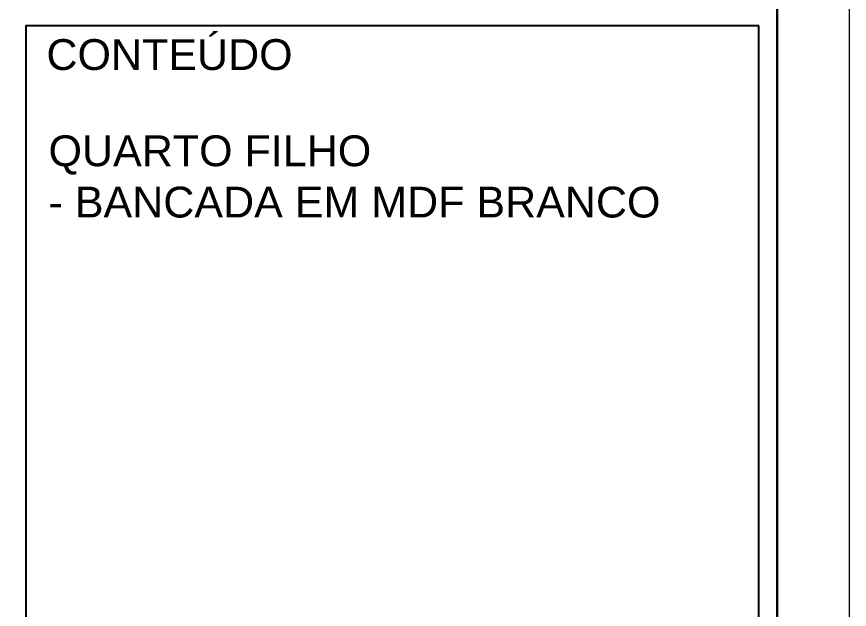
# Model space of a CAD drawing. Extents: x 126968 to 132038, y -1805 to 3860.
# Drawn here: x 130408.3 to 130552.7, y -1060.1 to -957.2 of the extents above; entities that cross this region are included whole.
import ezdxf

# ---------------------------------------------------------------- set-up
doc = ezdxf.new("R2010")
doc.units = 0
doc.header["$MEASUREMENT"] = 0
for name, color, linetype, lineweight in [('PENA 03', 3, 'CONTINUOUS', 15), ('PENA 04', 4, 'CONTINUOUS', 20), ('PENA 05', 5, 'CONTINUOUS', 25)]:
    doc.layers.add(name, color=color, linetype=linetype, lineweight=lineweight)
doc.layers.add('PENA01', color=1, linetype='CONTINUOUS')
doc.layers.add('PENA02', color=2, linetype='CONTINUOUS')
doc.styles.add('Arial', font='arial.ttf', dxfattribs={"height": 0.3125})

msp = doc.modelspace()

# ---------------------------------------------------------------- linework, layer by layer
at = {"layer": 'PENA 03'}
msp.add_lwpolyline([(129810.243, -1280.203), (130552.743, -1280.203), (130552.743, -755.203), (129810.243, -755.203)], close=True, dxfattribs=at)
at = {"layer": 'PENA 05'}
msp.add_line((130540.243, -1267.703), (130540.243, -770.921), dxfattribs=at)
msp.add_lwpolyline([(129852.743, -767.703), (130540.243, -767.703), (130540.243, -1267.703), (129852.743, -1267.703)], close=True, dxfattribs=at)
at = {"layer": 'PENA01'}
msp.add_lwpolyline([(130537.037, -958.784), (130409.888, -958.784), (130409.888, -1161.339), (130537.037, -1161.339)], close=True, dxfattribs=at)

# ---------------------------------------------------------------- texts
at = {"layer": 'PENA 04', "color": 3, "insert": (130413.804, -977.792), "char_height": 5.34375, "width": 249.85444, "attachment_point": 1, "style": 'Arial'}
msp.add_mtext('QUARTO FILHO\\P- BANCADA EM MDF BRANCO', dxfattribs=at)
at = {"layer": 'PENA02', "color": 2, "style": 'Arial'}
msp.add_text('CONTEÚDO', height=5.3438, dxfattribs=at).set_placement((130413.436, -966.436))

doc.saveas('drawing.dxf')
